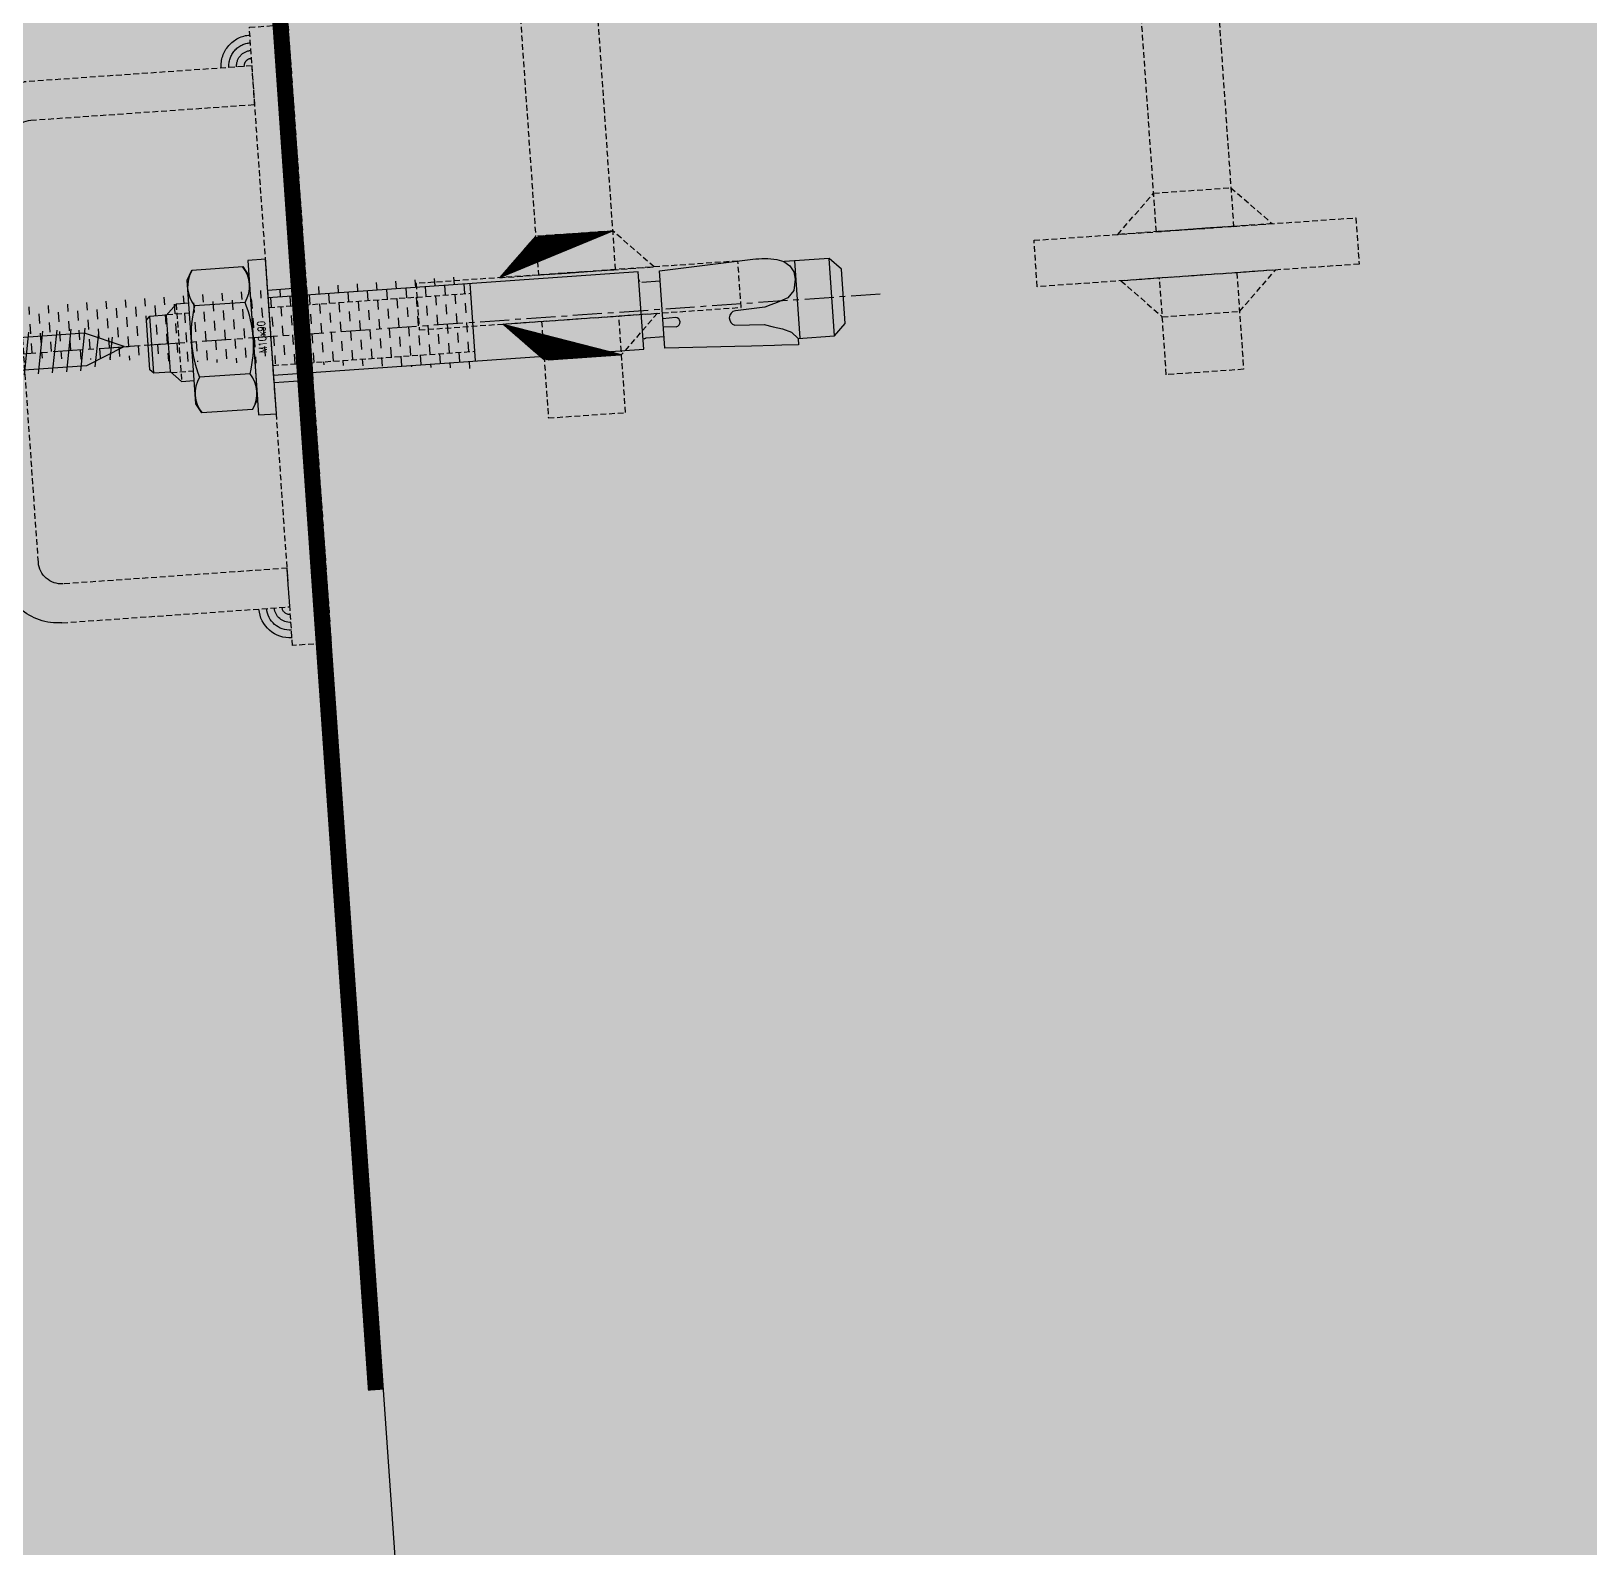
# Model space of a CAD drawing. Header units: millimetres. Extents: x 306 to 836129804, y -168137 to 818603917.
# Drawn here: x 834507962.8 to 834508163.9, y 817984030.9 to 817984226.5 of the extents above; entities that cross this region are included whole.
import ezdxf
from ezdxf.enums import TextEntityAlignment as Align

# ---------------------------------------------------------------- set-up
doc = ezdxf.new("R2010")
doc.units = ezdxf.units.MM
doc.header["$LTSCALE"] = 3
for name, pattern in [('ACAD_ISO03W100', [30, 12, -18]), ('CENTER', [2, 1.25, -0.25, 0.25, -0.25]), ('DASHED', [0.75, 0.5, -0.25]), ('HIDDEN', [0.375, 0.25, -0.125]), ('HIDDEN2', [4.762499999999999, 3.175, -1.5875])]:
    doc.linetypes.add(name, pattern=pattern)
doc.layers.get('Defpoints').update_dxf_attribs({"color": 32})
for name, color, linetype in [('_LTC', 251, 'Continuous'), ('EXTRUSION-V', 251, 'Continuous'), ('FASTENER', 251, 'Continuous'), ('INSUL', 8, 'HIDDEN'), ('STEEL', 251, 'Continuous'), ('STEEL-V', 251, 'Continuous')]:
    doc.layers.add(name, color=color, linetype=linetype)
doc.layers.add('Eva-New', color=1, linetype='ACAD_ISO03W100', lineweight=18)
doc.layers.add('Hatch (LTC&CB)', color=252, linetype='Continuous', lineweight=35)
doc.styles.add('ROMANS', font='ROMANS.shx', dxfattribs={"width": 0.8})
pattern_1 = [(134.9999999999999, (-12847.56279321876, 658.7580795530703), (-0.3682847818679936, -0.3682847818679933), [])]
pattern_2 = [(45.00000000000007, (12847.56279321876, 658.7580795530703), (0.3682847818679936, -0.3682847818679933), [])]

# ---------------------------------------------------------------- blocks, each defined once
blk = doc.blocks.new('A$C68B33BB8')
at = {"layer": 'FASTENER', "linetype": 'HIDDEN'}
h = blk.add_hatch(dxfattribs=at)
h.set_pattern_fill('ANSI31', color=256, scale=0.1666666666666667, angle=360, style=0)
h.set_pattern_definition([(134.9999999999999, (-12847.56279321879, 733.2580795530557), (-0.3682847818679936, -0.3682847818679933), [])])
edge = h.paths.add_edge_path()
edge.add_line((-50, 80.50000011920929), (-30, 80.50000011920929))
edge.add_line((-30, 80.50000011920929), (-35, 85.50000011920929))
edge.add_line((-35.00000011920929, 85.50000011920929), (-45.00000011920929, 85.50000011920929))
edge.add_line((-45, 85.5), (-50, 80.5))
h = blk.add_hatch(dxfattribs=at)
h.set_pattern_fill('ANSI31', color=256, scale=0.1666666666666667, angle=360, style=0)
h.set_pattern_definition([(45.00000000000007, (12847.56279321879, 733.2580795530557), (0.3682847818679936, -0.3682847818679933), [])])
edge = h.paths.add_edge_path()
edge.add_line((50, 80.50000011920929), (30, 80.50000011920929))
edge.add_line((30, 80.5), (35, 85.5))
edge.add_line((35, 85.50000011920929), (45, 85.50000011920929))
edge.add_line((45.00000011920929, 85.50000011920929), (50.00000011920929, 80.50000011920929))
h = blk.add_hatch(dxfattribs=at)
h.set_pattern_fill('ANSI31', color=256, scale=0.1666666666666667, angle=360, style=0)
h.set_pattern_definition([(225, (-12847.56279321879, -578.258079553194), (-0.3682847818679936, 0.3682847818679933), [])])
edge = h.paths.add_edge_path()
edge.add_line((-50, 74.50000011920929), (-30, 74.50000011920929))
edge.add_line((-30, 74.50000011920929), (-35, 69.5000001192093))
edge.add_line((-35, 69.5), (-45, 69.5))
edge.add_line((-45.00000011920929, 69.50000011920929), (-50.00000011920929, 74.50000011920928))
h = blk.add_hatch(dxfattribs=at)
h.set_pattern_fill('ANSI31', color=256, scale=0.1666666666666667, angle=360, style=0)
h.set_pattern_definition([(315.0000000000001, (12847.56279321879, -578.258079553194), (0.3682847818679936, 0.3682847818679933), [])])
edge = h.paths.add_edge_path()
edge.add_line((50, 74.5), (30, 74.5))
edge.add_line((30, 74.50000011920929), (35, 69.5000001192093))
edge.add_line((35, 69.50000011920929), (45, 69.50000011920929))
edge.add_line((45, 69.50000011920929), (50, 74.50000011920928))
h = blk.add_hatch(dxfattribs=at)
h.set_pattern_fill('ANSI31', color=256, scale=0.1666666666666667, angle=360, style=0)
h.set_pattern_definition(pattern_1)
edge = h.paths.add_edge_path()
edge.add_line((-50, 6.00000011920929), (-30.00000000000001, 6.00000011920929))
edge.add_line((-30, 6.00000011920929), (-35, 11.00000011920929))
edge.add_line((-35, 11.00000011920929), (-44.99999999999999, 11.00000011920929))
edge.add_line((-45, 11), (-50, 6))
h = blk.add_hatch(dxfattribs=at)
h.set_pattern_fill('ANSI31', color=256, scale=0.1666666666666667, angle=360, style=0)
h.set_pattern_definition(pattern_1)
edge = h.paths.add_edge_path()
edge.add_line((-50, 6.00000011920929), (-30.00000000000001, 6.00000011920929))
edge.add_line((-30, 6.00000011920929), (-35, 11.00000011920929))
edge.add_line((-35, 11.00000011920929), (-44.99999999999999, 11.00000011920929))
edge.add_line((-45, 11), (-50, 6))
h = blk.add_hatch(dxfattribs=at)
h.set_pattern_fill('ANSI31', color=256, scale=0.1666666666666667, angle=360, style=0)
h.set_pattern_definition(pattern_1)
edge = h.paths.add_edge_path()
edge.add_line((-50, 6.00000011920929), (-30.00000000000001, 6.00000011920929))
edge.add_line((-30, 6.00000011920929), (-35, 11.00000011920929))
edge.add_line((-35, 11.00000011920929), (-44.99999999999999, 11.00000011920929))
edge.add_line((-45, 11), (-50, 6))
h = blk.add_hatch(dxfattribs=at)
h.set_pattern_fill('ANSI31', color=256, scale=0.1666666666666667, angle=360, style=0)
h.set_pattern_definition(pattern_1)
edge = h.paths.add_edge_path()
edge.add_line((-50, 6.00000011920929), (-30.00000000000001, 6.00000011920929))
edge.add_line((-30, 6.00000011920929), (-35, 11.00000011920929))
edge.add_line((-35, 11.00000011920929), (-44.99999999999999, 11.00000011920929))
edge.add_line((-45, 11), (-50, 6))
h = blk.add_hatch(dxfattribs=at)
h.set_pattern_fill('ANSI31', color=256, scale=0.1666666666666667, angle=360, style=0)
h.set_pattern_definition(pattern_2)
edge = h.paths.add_edge_path()
edge.add_line((50, 6), (30.00000000000001, 6))
edge.add_line((29.99999988079071, 6), (34.99999988079071, 11))
edge.add_line((34.99999988079071, 11.00000011920929), (44.9999998807907, 11.00000011920929))
edge.add_line((45.00000011920929, 11), (50.00000011920929, 6))
h = blk.add_hatch(dxfattribs=at)
h.set_pattern_fill('ANSI31', color=256, scale=0.1666666666666667, angle=360, style=0)
h.set_pattern_definition(pattern_2)
edge = h.paths.add_edge_path()
edge.add_line((50, 6), (30.00000000000001, 6))
edge.add_line((29.99999988079071, 6), (34.99999988079071, 11))
edge.add_line((34.99999988079071, 11.00000011920929), (44.9999998807907, 11.00000011920929))
edge.add_line((45.00000011920929, 11), (50.00000011920929, 6))
h = blk.add_hatch(dxfattribs=at)
h.set_pattern_fill('ANSI31', color=256, scale=0.1666666666666667, angle=360, style=0)
h.set_pattern_definition(pattern_2)
edge = h.paths.add_edge_path()
edge.add_line((50, 6), (30.00000000000001, 6))
edge.add_line((29.99999988079071, 6), (34.99999988079071, 11))
edge.add_line((34.99999988079071, 11.00000011920929), (44.9999998807907, 11.00000011920929))
edge.add_line((45.00000011920929, 11), (50.00000011920929, 6))
h = blk.add_hatch(dxfattribs=at)
h.set_pattern_fill('ANSI31', color=256, scale=0.1666666666666667, angle=360, style=0)
h.set_pattern_definition(pattern_2)
edge = h.paths.add_edge_path()
edge.add_line((50, 6), (30.00000000000001, 6))
edge.add_line((29.99999988079071, 6), (34.99999988079071, 11))
edge.add_line((34.99999988079071, 11.00000011920929), (44.9999998807907, 11.00000011920929))
edge.add_line((45.00000011920929, 11), (50.00000011920929, 6))
at = {"layer": 'STEEL-V'}
h = blk.add_hatch(dxfattribs=at)
h.set_pattern_fill('STEEL', color=256, scale=100, angle=180, style=0)
h.set_pattern_definition([(225, (-2500.515993843798, 73253.76158441306), (8.838834764831839, -8.838834764831846), []), (225, (-2500.515993843798, 73247.51158441306), (8.838834764831839, -8.838834764831846), [])])
edge = h.paths.add_edge_path()
edge.add_line((-75, 6), (75, 6))
edge.add_line((75, 6), (75, -1.091482459969484e-11))
edge.add_line((75, 1.192092895507812e-07), (-75, 1.192202034872025e-07))
edge.add_line((-75, 1.192092895507812e-07), (-75, 6.00000011920929))
at = {"linetype": 'DASHED'}
for p, q in [((-34.99999988079071, 8.385792255401611), (-35, 8.099999904632568)), ((-34.99999988079071, 8.385792255401611), (-35, 8.099999904632568)), ((35, 8.385792255401611), (35, 8.099999904632568)), ((35, 8.385792255401611), (35, 8.099999904632568)), ((-33, 6.437231183052063), (-45, 6.437231302261353)), ((32.99999988079071, 6.437231183052063), (44.99999988079071, 6.437231183052063))]:
    blk.add_line(p, q, dxfattribs=at)
at = {"layer": 'FASTENER', "linetype": 'HIDDEN'}
for points in [[(-45, 80.50000011920929), (-45, 93), (-35.00000011920929, 93), (-34.99999988079071, 80.5)], [(45, 80.50000011920929), (45, 93.00000011920929), (35, 93.00000011920929), (35, 80.5)]]:
    blk.add_lwpolyline(points, dxfattribs=at)
for points in [[(-50, 80.50000011920929), (-30, 80.50000011920929), (-35.00000011920929, 85.50000011920929), (-45, 85.5)], [(50, 80.50000011920929), (30, 80.5), (35, 85.50000011920929), (45.00000011920929, 85.50000011920929)], [(-19.16666674613953, 80.5), (-19.16666674613953, 74.5), (-60.83333325386047, 74.5), (-60.83333337306976, 80.5)], [(19.16666674613953, 80.50000011920929), (19.16666662693024, 74.50000011920929), (60.83333337306976, 74.50000011920929), (60.83333337306976, 80.50000011920929)], [(-50, 74.50000011920929), (-30, 74.50000011920929), (-35, 69.5), (-45.00000011920929, 69.50000011920929)], [(-45, 74.5), (-35, 74.5), (-35, 3.00000011920929), (-45, 3.00000011920929)], [(50, 74.5), (30, 74.50000011920929), (35, 69.50000011920929), (45, 69.50000011920929)], [(45.00000011920929, 74.50000011920929), (34.99999988079071, 74.50000011920929), (35, 3), (45, 3.00000011920929)], [(-50, 6.00000011920929), (-30, 6.00000011920929), (-35, 11.00000011920929), (-45, 11)], [(-50, 6.00000011920929), (-30, 6.00000011920929), (-35, 11.00000011920929), (-45, 11)], [(-50, 6.00000011920929), (-30, 6.00000011920929), (-35, 11.00000011920929), (-45, 11)], [(-50, 6.00000011920929), (-30, 6.00000011920929), (-35, 11.00000011920929), (-45, 11)], [(50, 6), (29.99999988079071, 6), (34.99999988079071, 11.00000011920929), (45.00000011920929, 11)], [(50, 6), (29.99999988079071, 6), (34.99999988079071, 11.00000011920929), (45.00000011920929, 11)], [(50, 6), (29.99999988079071, 6), (34.99999988079071, 11.00000011920929), (45.00000011920929, 11)], [(50, 6), (29.99999988079071, 6), (34.99999988079071, 11.00000011920929), (45.00000011920929, 11)]]:
    blk.add_lwpolyline(points, close=True, dxfattribs=at)
at = {"layer": 'STEEL'}
blk.add_lwpolyline([(-75, 1.192092895507812e-07), (75, 1.192092895507812e-07), (75, 6), (-75, 6)], close=True, dxfattribs=at)
blk = doc.blocks.new('N12PH')
at = {"linetype": 'ByBlock'}
blk.add_lwpolyline([(-5.400000000000091, 0), (5.400000000000091, 0), (5.400000000000091, 1.200000000000728, 0.414213562373095), (3.420000000000073, 3.180000000000291), (-3.419999999999618, 3.180000000000291, 0.414213562373097), (-5.400000000000091, 1.200000000000728)], format="xyb", close=True, dxfattribs=at)
at = {"linetype": 'HIDDEN2'}
blk.add_lwpolyline([(-0.849999999999909, 1.219999999999345), (0.849999999999909, 1.219999999999345), (0.849999999999909, 3.180000000000291), (-0.849999999999909, 3.180000000000291)], close=True, dxfattribs=at)
blk = doc.blocks.new('N12P25')
at = {"linetype": 'ByBlock'}
for p, q in [((1.836051888612474, -2.730000000002292), (0.8733065739438644, 2.729999999997744)), ((3.663819790006983, -2.730000000002292), (2.701074475338373, 2.729999999997744)), ((5.491587691401492, -2.730000000002292), (4.528842376732882, 2.729999999997744)), ((5.491587691401492, -2.730000000002292), (4.528842376732882, 2.729999999997744)), ((7.319355592796001, -2.730000000002292), (6.356610278127391, 2.729999999997744)), ((9.14712349419051, -2.730000000002292), (8.1843781795219, 2.729999999997744)), ((10.97489139558502, -2.730000000002292), (10.01214608091641, 2.729999999997744)), ((12.80265929697907, -2.730000000002292), (11.83991398231092, 2.729999999997744)), ((14.63042719837358, -2.730000000002292), (13.66768188370543, 2.729999999997744)), ((16.45819509976809, -2.730000000002292), (15.49544978509994, 2.729999999997744)), ((18.2859630011626, -2.730000000002292), (17.32321768649444, 2.729999999997744)), ((20.11373090255711, -2.730000000002292), (19.1509855878885, 2.729999999997744)), ((21.81736324269605, -2.025992248286457), (21.04618563257236, 2.3475733117034)), ((23.51994324420912, -1.316016387655509), (23.01901221963453, 1.524904624898227))]:
    blk.add_line(p, q, dxfattribs=at)
at = {"linetype": 'CENTER'}
blk.add_line((-8.179999999999836, -2.273736754432321e-12), (30, -2.728484105318785e-12), dxfattribs=at)
at = {"linetype": 'ByBlock'}
blk.add_lwpolyline([(20, -2.08500000000231), (0, -2.08500000000231), (0, 2.084999999997763), (20.00000000000045, 2.084999999997763), (25, -2.273736754432321e-12)], close=True, dxfattribs=at)
at = {"linetype": 'ByBlock', "rotation": 90}
blk.add_blockref('N12PH', (0, -2.273736754432321e-12), dxfattribs=at)
at = {"layer": 'Defpoints', "style": 'ROMANS', "width": 0.8000000000000111}
blk.add_text('N12P25', height=1.5, dxfattribs=at).set_placement((0, 0), align=Align.MIDDLE_LEFT)
blk = doc.blocks.new('HSA_M10x90')
at = {"linetype": 'HIDDEN'}
for p, q in [((-11.92000000000007, 5), (-11.92000000000007, -5)), ((-13.17000000000007, 3.75), (-10.29999999999995, 3.75)), ((0, 3.75), (26.09999799999992, 3.75)), ((-13.16999999999984, -3.75), (-10.29999999999995, -3.75)), ((0, -3.75), (26.09999799999992, -3.75))]:
    blk.add_line(p, q, dxfattribs=at)
at = {"linetype": 'ByBlock'}
for p, q in [((-3.034013676289077, 4.618802153517323), (-9.565986323710833, 4.618802153517323)), ((26.09999799999992, 5), (26.09999799999992, -5)), ((72.59999799999993, -4.999240000000098), (72.59999799999993, 4.999229999999896)), ((-15.40000000000009, -3.700000000000045), (-15.40000000000009, 3.700000000000045)), ((50.63194499999986, 3.602999999999951), (48.28289599999993, 3.602999999999951)), ((50.63194499999986, -3.60301000000004), (48.28289599999993, -3.60301000000004)), ((-3.034013676289077, -4.618802153516753), (-9.565986323710833, -4.618802153516753))]:
    blk.add_line(p, q, dxfattribs=at)
at = {"linetype": 'CENTER'}
blk.add_line((-20.90000000000009, 0), (79.0999979999999, 0), dxfattribs=at)
at = {"linetype": 'ByBlock'}
for points in [[(-2.299999999999954, -7.999999999999886), (-3.014531179816232, -9.237604307033848), (-9.585468820183674, -9.237604307033735), (-10.29999999999995, -7.999999999999886), (-10.29999999999995, 8.000000000000341), (-9.585468820183674, 9.237604307034188), (-3.014531179816232, 9.237604307034305), (-2.299999999999954, 8.000000000000341)], [(0, 10.00000000000034), (-2.299999999999954, 10.00000000000034), (-2.299999999999954, -9.999999999999657), (0, -9.999999999999657)]]:
    blk.add_lwpolyline(points, close=True, dxfattribs=at)
for points in [[(-9.565986323710833, 9.237604307034305, 0.3178372451957957), (-9.565986323710833, 4.618802153517094, 0.1589186225979109), (-9.565986323710833, -4.618802153516867, 0.3178372451957848), (-9.565986323710833, -9.237604307033735)], [(-3.034013676289077, -9.237604307033848, 0.3178372451957894), (-3.034013676289077, -4.618802153516867, 0.1589186225979109), (-3.034013676289077, 4.618802153517094, 0.3178372451957957), (-3.034013676289077, 9.237604307034305)], [(60.05526630423878, -0.8819251309720357, 0.8099489831576443), (59.86648500000001, -2.720250000000078), (63.62715200000002, -2.917339999999967), (64.7810219999999, -3.283610000000066), (65.98049599999989, -3.648650000000087), (67.11139000000001, -4.145230000000083), (67.91076399999997, -5.03401000000008), (67.86816499999986, -5.846859999999992), (65.72339399999987, -5.747600000000035), (64.80653299999993, -5.705170000000066), (61.82759899999997, -5.567300000000046), (59.65027799999985, -5.466530000000034), (50.63194499999986, -5.049150000000053), (50.63194499999986, 4.957310000000006), (62.75155299999983, 5.592469999999933, -0.0624731986651025), (65.85492376824868, 5.367314010013046), (66.73061399999983, 5.04693999999995), (67.47493499999996, 4.425889999999981), (67.91947299999994, 3.586979999999925), (68.0361539999999, 2.6414299999999), (67.77065399999992, 1.197379999999952), (66.93579499999987, 0.3110100000000102), (65.53522799999996, -0.204050000000052), (64.69573500000001, -0.4373500000000377), (63.87699399999997, -0.6816400000000158), (60.05526699999997, -0.8819300000000112)], [(52.30700079918278, -2.414911857960419, 0.8601669672785011), (52.30700079278062, -1.19220814107166)]]:
    blk.add_lwpolyline(points, format="xyb", dxfattribs=at)
for points in [[(-10.29999999999995, 5), (-11.92000000000007, 5), (-13.29999999999995, 3.620000000000345), (-13.29999999999972, -3.620000000000118), (-11.92000000000007, -4.999999999999886), (-10.29999999999995, -5)], [(0, -5), (47.89946099999997, -5), (47.89946099999997, 5), (0, 5)], [(67.888551, -4.999240000000098), (72.59999799999993, -4.999240000000098), (74.0999979999999, -3.499240000000098), (74.0999979999999, 3.499229999999897), (72.59999799999993, 4.999229999999896), (66.81088499999987, 4.999229999999896)], [(68.11203899999987, 4.999229999999896), (68.11203899999987, -4.999240000000098)], [(-13.29999999999995, -3.700000000000045), (-15.40000000000009, -3.700000000000045), (-15.90000000000009, -3.200000000000045), (-15.90000000000009, 3.200000000000045), (-15.40000000000009, 3.700000000000045), (-13.29999999999995, 3.700000000000045)], [(52.30700099999989, -1.192210000000045), (50.63194499999986, -1.279989999999997)], [(52.30700099999989, -2.414909999999963), (50.63194499999986, -2.327130000000011)]]:
    blk.add_lwpolyline(points, dxfattribs=at)
for centre, start, end in [((48.28289599999993, 3.986440000000015), 180, 270), ((48.28289599999993, -3.986440000000015), 90, 180)]:
    blk.add_arc(centre, 0.38343558, start, end, dxfattribs=at)
at = {"layer": 'Defpoints', "linetype": 'ByBlock', "style": 'ROMANS', "width": 0.8}
blk.add_text('M10x90', height=1, rotation=90, dxfattribs=at).set_placement((-1.149999999999863, 3.411e-13), align=Align.MIDDLE)
blk = doc.blocks.new('Weather screen-01')
at = {"layer": 'EXTRUSION-V'}
h = blk.add_hatch(dxfattribs=at)
h.set_pattern_fill('DASH', color=256, scale=9.999999999999998, angle=-1.272221872585407e-14, style=0)
h.set_pattern_definition([(7.951386703658793e-16, (21011.88238608837, -18999.97957026958), (1.25, 1.25), [1.25, -1.25])])
h.paths.add_polyline_path([(-73.99999988079071, -1.192092895507812e-07), (-86, -1.192092895507812e-07), (-86, -5), (-74, -5.00000011920929)])
blk.add_lwpolyline([(-120, -5.00000011920929), (-39.99999988079071, -5.00000011920929), (-40, -1.192092895507812e-07), (-119.9999998807907, -1.192092895507812e-07)], close=True)
blk.add_lwpolyline([(-106.9999998807907, -36.99787080287933), (-53, -36.99787080287933, 0.414213562373095), (-50, -33.99787068367004), (-50, -5), (-45, -5.00000011920929), (-45, -34.49787080287933, -0.414213562373095), (-52.49999988079071, -41.99787080287933), (-107.5000001192093, -41.99787068367004, -0.414213562373095), (-115, -34.49787068367004), (-114.9999998807907, -5), (-110, -5.00000011920929), (-109.9999998807907, -33.99787068367004, 0.414213562373095)], format="xyb", close=True)
for centre, radius, start, end in [((-114.9999998807907, -5), 4.000000000000814, 180, 270), ((-114.9999998807907, -5), 3.000000000000814, 180, 270), ((-114.9999998807907, -5), 3.000000000000814, 180, 270), ((-114.9999998807907, -5), 2.000000000000814, 180, 270), ((-114.9999998807907, -5), 1.000000000000814, 180, 270), ((-45, -5.00000011920929), 4.000000000000814, 270, 0), ((-45, -5.00000011920929), 3.000000000000814, 270, 0), ((-45, -5.00000011920929), 2.000000000000814, 270, 0), ((-45, -5.00000011920929), 3.000000000000814, 270, 0), ((-45, -5.00000011920929), 1.000000000000814, 270, 0)]:
    blk.add_arc(centre, radius, start, end)
blk.add_lwpolyline([(-73.99999988079071, -1.192092895507812e-07), (-86, -1.192092895507812e-07), (-86, -5), (-74, -5.00000011920929)], close=True, dxfattribs=at)
at = {"layer": 'FASTENER', "xscale": -0.9999999999999999, "rotation": 270}
blk.add_blockref('HSA_M10x90', (-80, -5.00000011920929), dxfattribs=at)
at = {"layer": 'FASTENER', "rotation": 90}
blk.add_blockref('N12P25', (-80, -48.99787068367004), dxfattribs=at)
blk = doc.blocks.new('Double Door EWS4.1 - Type 1')
at = {"layer": 'INSUL', "linetype": 'HIDDEN', "const_width": 1.999999999999999}
blk.add_lwpolyline([(-64872.4219481945, 15138.35233080387), (-65089.05994808674, 15138.35494089127)], dxfattribs=at)
at = {"layer": 'INSUL', "rotation": 270}
blk.add_blockref('A$C68B33BB8', (-65089.05994808674, 15214.35489332676), dxfattribs=at)
at = {"layer": 'INSUL', "xscale": -0.9999999999999997}
blk.add_blockref('Weather screen-01', (-65089.05994832516, 15139.35489332676), dxfattribs=at)
blk = doc.blocks.new('FAC-00-0')
at = {"layer": '_LTC'}
blk.add_line((834509659.7418196, 817960427.0293779), (834506006.9312543, 818012678.9859269), dxfattribs=at)
blk.add_line((834509659.7418196, 817960427.0293779), (834506006.9312543, 818012678.9859269), dxfattribs=at)
at = {"layer": '_LTC', "rotation": 273.998908431359}
blk.add_blockref('Double Door EWS4.1 - Type 1', (834497429.7791212, 817918280.8848194, 1.396983861923218e-06), dxfattribs=at)

msp = doc.modelspace()

# ---------------------------------------------------------------- hatches: boundary and pattern name
at = {"layer": 'Hatch (LTC&CB)', "ltscale": 0.5}
h = msp.add_hatch(color=256, dxfattribs=at)
h.dxf.hatch_style = 1
h.paths.add_polyline_path([(834513554.2875786, 817967164.184733), (834513136.0010567, 817973147.5986885), (834516444.2460145, 817973378.8703827), (834516862.5325388, 817967395.4564129)])
edge = h.paths.add_edge_path()
edge.add_line((834574531.2963331, 818045981.8457801), (834554099.929931, 818044553.5366205))
edge.add_line((834554099.929931, 818044553.5366205), (834551123.8228455, 818044183.8080285))
edge.add_line((834551123.8228455, 818044183.8080285), (834548209.0206542, 818043477.5243225))
edge.add_line((834548209.0206542, 818043477.5243225), (834545391.3720644, 818042450.0201086))
edge.add_line((834545391.3720644, 818042450.0201086), (834542706.1556592, 818041114.1603316))
edge.add_line((834542706.1556592, 818041114.1603316), (834540186.9918953, 818039486.6707257))
edge.add_line((834540186.9918953, 818039486.6707257), (834537891.0747983, 818037557.0067935))
edge.add_line((834537891.0747983, 818037557.0067935), (834535879.1420094, 818035334.0248597))
edge.add_line((834535879.1420094, 818035334.0248597), (834535855.3944789, 818035294.2675608))
edge.add_line((834535855.3944789, 818035294.2675608), (834532032.6782387, 818042572.4388088))
edge.add_line((834532032.6782387, 818042572.4388088), (834531164.0984614, 818043800.1153567))
edge.add_line((834531164.0984614, 818043800.1153567), (834530021.2562451, 818044771.3886445))
edge.add_line((834530021.2562451, 818044771.3886445), (834528673.237675, 818045435.2700317))
edge.add_line((834528673.237675, 818045435.2700317), (834527205.3850749, 818045748.6568446))
edge.add_line((834527205.3850749, 818045748.6568446), (834506196.3506466, 818045615.4155988))
edge.add_arc((834506271.1753964, 818044617.8358235), 1000.382002588579, 94.28951124117238, 184.8385578105567)
edge.add_line((834505274.3584335, 818044533.4551773), (834507175.0349003, 818017345.0717123))
edge.add_arc((834508006.2233039, 818017538.0693862), 853.3008053756253, 193.0721449834389, 241.7750472788793)
edge.add_line((834507602.6678852, 818016786.2281208), (834508069.1239861, 818016499.3412285))
edge.add_line((834508069.1239861, 818016499.3412285), (834506033.0790353, 818013635.890324))
edge.add_arc((834507255.7232584, 818012765.1948972), 1500.989481160123, 144.5437625065404, 184.7118367485428)
edge.add_line((834505759.8064644, 818012641.8970132), (834510574.8280377, 817943764.9910301))
edge.add_arc((834512461.4285563, 817944222.0794972), 1941.182985577997, 193.6192718619657, 275.7769527828718)
edge.add_line((834512656.820462, 817942290.75524), (834514135.0129817, 817942432.7829566))
edge.add_line((834514135.0129817, 817942432.7829566), (834515639.5898061, 817942609.6817144))
edge.add_line((834515639.5898061, 817942609.6817144), (834517125.2230971, 817942816.5733008))
edge.add_line((834517125.2230971, 817942816.5733008), (834518606.1282966, 817943054.9641434))
edge.add_line((834518606.1282966, 817943054.9641434), (834520081.6376159, 817943324.7467438))
edge.add_line((834520081.6376159, 817943324.7467438), (834521550.6787682, 817943623.4372313))
edge.add_line((834521550.6787682, 817943623.4372313), (834523003.1909853, 817943997.2323029))
edge.add_line((834523003.1909853, 817943997.2323029), (834524434.6779621, 817944444.8476892))
edge.add_line((834524434.6779621, 817944444.8476892), (834525841.3906198, 817944965.1110799))
edge.add_line((834525841.3906198, 817944965.1110799), (834527219.6447655, 817945556.6599009))
edge.add_line((834527219.6447655, 817945556.6599009), (834528566.4663409, 817946218.3362625))
edge.add_line((834528566.4663409, 817946218.3362625), (834529949.1975069, 817946963.0067956))
edge.add_line((834529949.1975069, 817946963.0067956), (834530025.4386841, 817945888.6557508))
edge.add_line((834530025.4386841, 817945888.6557508), (834530524.2280539, 817945923.5249519))
edge.add_line((834530524.2280539, 817945923.5249519), (834531068.3343124, 817946109.8721913))
edge.add_line((834531068.3343124, 817946109.8721913), (834531037.8571603, 817946545.8476382))
edge.add_line((834531037.8571603, 817946545.8476382), (834533865.2576491, 817946000.0480125))
edge.add_line((834533865.2576491, 817946000.0480125), (834536130.1011477, 817945599.4485525))
edge.add_line((834536130.1011477, 817945599.4485525), (834538400.1908902, 817945229.7315427))
edge.add_line((834538400.1908902, 817945229.7315427), (834540675.1291097, 817944891.1253359))
edge.add_line((834540675.1291097, 817944891.1253359), (834542954.494443, 817944583.7301323))
edge.add_line((834542954.494443, 817944583.7301323), (834545237.8685557, 817944307.6853015))
edge.add_line((834545237.8685557, 817944307.6853015), (834547578.8128494, 817944055.8657025))
edge.add_line((834547578.8128494, 817944055.8657025), (834549775.2120743, 817943852.7193749))
edge.add_line((834549775.2120743, 817943852.7193749), (834552166.6682281, 817943704.7044293))
edge.add_line((834552166.6682281, 817943704.7044293), (834554408.0140736, 817943602.5051898))
edge.add_line((834554408.0140736, 817943602.5051898), (834556706.8720335, 817943525.9335827))
edge.add_line((834556706.8720335, 817943525.9335827), (834559062.7525511, 817943492.2506982))
edge.add_line((834559062.7525511, 817943492.2506982), (834561264.7959542, 817943499.6060555))
edge.add_line((834561264.7959542, 817943499.6060555), (834563662.805802, 817943545.8192695))
edge.add_line((834563662.805802, 817943545.8192695), (834565905.0821311, 817943629.5407001))
edge.add_line((834565905.0821311, 817943629.5407001), (834568202.2235788, 817943747.6000468))
edge.add_line((834568202.2235788, 817943747.6000468), (834570497.1715583, 817943902.4870338))
edge.add_line((834570497.1715583, 817943902.4870338), (834572789.3424196, 817944094.1622797))
edge.add_line((834572789.3424196, 817944094.1622797), (834575076.8880951, 817944322.4462694))
edge.add_line((834575076.8880951, 817944322.4462694), (834577358.8485965, 817944599.7346953))
edge.add_arc((834577188.4102644, 817949142.5459951), 4546.007449470469, 272.1486296327768, 348.0754999770829)
edge.add_line((834581636.318153, 817948203.238194), (834581931.6191186, 817949988.7878709))
edge.add_line((834581931.6191186, 817949988.7878709), (834582222.8927813, 817952167.7077127))
edge.add_line((834582222.8927813, 817952167.7077127), (834582444.6448697, 817954354.4007571))
edge.add_line((834582444.6448697, 817954354.4007571), (834582596.7161981, 817956553.5893033))
edge.add_line((834582596.7161981, 817956553.5893033), (834582678.7199463, 817958758.7008262))
edge.add_line((834582678.7199463, 817958758.7008262), (834582689.6004196, 817961000.6853927))
edge.add_line((834582689.6004196, 817961000.6853927), (834582627.8349453, 817963239.9127623))
edge.add_line((834582627.8349453, 817963239.9127623), (834582495.0484269, 817965475.7417142))
edge.add_line((834582495.0484269, 817965475.7417142), (834582352.0371794, 817967521.4644701))
edge.add_line((834582352.0371794, 817967521.4644701), (834582377.3017465, 817967501.2573416))
edge.add_line((834582377.3017465, 817967501.2573416), (834583280.4098197, 817967592.3724535))
edge.add_line((834583280.4098197, 817967592.3724535), (834582885.6743841, 817972682.2829502))
edge.add_line((834582885.6743841, 817972682.2829502), (834582550.7585597, 817977040.087476))
edge.add_line((834582550.7585597, 817977040.087476), (834582280.7159691, 817980552.6941899))
edge.add_line((834582280.7159691, 817980552.6941899), (834582016.0826895, 817983880.3056784))
edge.add_line((834582016.0826895, 817983880.3056784), (834581737.2924131, 817986867.2783637))
edge.add_line((834581737.2924131, 817986867.2783637), (834581397.7587786, 817990004.3583491))
edge.add_line((834581397.7587786, 817990004.3583491), (834578831.2786306, 818011297.8700217))
edge.add_line((834578831.2786306, 818011297.8700217), (834578649.3672444, 818012963.5483121))
edge.add_line((834578649.3672444, 818012963.5483121), (834576771.549405, 818039832.1183864))
edge.add_line((834576771.549405, 818039832.1183864), (834576279.8499508, 818039797.7448243))
edge.add_line((834576279.8499508, 818039797.7448243), (834575932.169804, 818044771.1641917))
edge.add_arc((834574629.9863018, 818044680.2268811), 1305.354920261004, 3.994735601767179, 94.33592376376863)

# ---------------------------------------------------------------- next in the draw order: block references
msp.add_blockref('FAC-00-0', (0, 0))

# ---------------------------------------------------------------- next in the draw order: hatches: boundary and pattern name
at = {"layer": 'Eva-New', "linetype": 'Continuous', "ltscale": 0.01}
h = msp.add_hatch(dxfattribs=at)
h.set_pattern_fill('ANSI31', color=8, scale=350, angle=4)
h.set_pattern_definition([(49, (0, 0), (-838.6710210225554, 729.0455959657013), [])])
edge = h.paths.add_edge_path()
edge.add_arc((834611513.5385946, 818068145.3264505), 14099.99999968531, 55.19002574308559, 154.5596091027724)
edge.add_line((834598780.7776825, 818074202.2893481), (834595240.3911003, 818066761.4558462))
edge.add_arc((834589822.417787, 818069339.3552195), 6000.000000233124, 273.9989064334658, 334.5546563119141, ccw=False)
edge.add_line((834590240.8423903, 818063353.9629304), (834585554.5350056, 818063026.3542768))
edge.add_arc((834584989.6617913, 818071106.6338656), 8099.999998867221, 264.220048196886, 273.9989064322582, ccw=False)
edge.add_line((834584173.925572, 818063047.8142), (834580415.7397891, 818063428.2282544))
edge.add_arc((834579106.5335116, 818050494.3201492), 12999.99999816069, 84.2200481985661, 93.99077919798958)
edge.add_line((834578201.7864021, 818063462.7985727), (834574221.9197499, 818063185.1428037))
edge.add_arc((834573731.4752913, 818070170.6889209), 7002.741628984699, 184.518270925359, 274.0160585979712, ccw=False)
edge.add_arc((834553791.0620614, 818068592.8452796), 13000.0000005708, 4.527501078735133, 25.16518805878682)
edge.add_line((834565557.174624, 818074120.828201), (834563375.7160238, 818078763.9842684))
edge.add_arc((834569692.9588658, 818081779.3520507), 6999.999999030279, 186.261998653722, 205.5162346975632, ccw=False)
edge.add_line((834562734.724241, 818081015.8267443), (834561851.4163579, 818093822.5155479))
edge.add_arc((834568795.7761757, 818094576.8707228), 6985.211880096444, 103.79340942041148, 186.1996435070692, ccw=False)
edge.add_line((834567130.3497419, 818101360.6410463), (834607738.9713905, 818104323.6446342))
edge.add_arc((834606780.3295362, 818117304.0183489), 13015.72495013958, 274.223807264846, 392.8596289379157)
edge.add_arc((834623587.3262396, 818128173.8785237), 6999.999999836902, 183.9989136523716, 212.9539425140163, ccw=False)
edge.add_line((834616604.3686309, 818127685.7156067), (834614554.4666462, 818157541.1841724))
edge.add_line((834614554.4666462, 818157541.1841724), (834608569.0701823, 818157122.7809477))
edge.add_line((834608569.0701823, 818157122.7809477), (834610618.9763948, 818127267.2902491))
edge.add_arc((834623587.3262378, 818128173.8785231), 12999.99999806346, 183.9989136508734, 212.8579348742854)
edge.add_arc((834606785.1724918, 818117301.6086594), 7012.974383020965, -85.87050168941721, 32.994913872568816, ccw=False)
edge.add_line((834607290.1835088, 818110306.8410742), (834542916.4285616, 818105772.5570611))
edge.add_line((834542916.4285616, 818105772.5570611), (834543332.168679, 818099784.931535))
edge.add_line((834543332.168679, 818099784.931535), (834548339.9487058, 818100139.6961751))
edge.add_arc((834548849.6206386, 818093135.5706489), 7022.644791367745, 1.917894415990986, 94.16192873604791, ccw=False)
edge.add_line((834555868.3314306, 818093370.5997602), (834556822.6031799, 818079614.5109141))
edge.add_arc((834565030.3921052, 818080333.9384184), 8239.258156901009, 185.0092761133849, 211.2767633085009)
edge.add_line((834557988.549832, 818076056.3418531), (834560014.6381451, 818071842.7746612))
edge.add_arc((834553704.8687762, 818068780.019501), 7013.81912084653, -83.41200971856142, 25.89188562423311, ccw=False)
edge.add_line((834554509.5567249, 818061812.5137804), (834511331.2743995, 818058806.1397856))
edge.add_arc((834510845.0625758, 818065789.233517), 6999.999999933733, 141.8798806352492, 273.9829049167347, ccw=False)
edge.add_arc((834495100.3448526, 818078140.8887452), 13011.48484009153, 321.889271565979, 363.9966433354928)
edge.add_line((834508080.187521, 818079047.7636253), (834507303.147802, 818090245.0026575))
edge.add_arc((834514286.1054543, 818090733.1649512), 6999.999999943095, 94.21783473311712, 183.9989085377374, ccw=False)
edge.add_line((834513771.2650272, 818097714.206373), (834514324.2611847, 818097754.9889383))
edge.add_line((834514324.2611847, 818097754.9889383), (834515094.2032907, 818097812.2750338))
edge.add_arc((834515888.7804214, 818090839.1162039), 7018.283043878132, 4.391191596629085, 96.50069787772958, ccw=False)
edge.add_line((834522886.4615402, 818091376.4762715), (834523318.1003574, 818085091.4654405))
edge.add_line((834523318.1003574, 818085091.4654405), (834529307.3396509, 818085510.1591995))
edge.add_line((834529307.3396509, 818085510.1591995), (834528870.5492542, 818091758.2633296))
edge.add_arc((834535853.5069062, 818092246.4256233), 6999.999999586337, 93.99890853307471, 183.9989085379415, ccw=False)
edge.add_line((834535365.3446131, 818099229.3832753), (834540639.8020831, 818099596.5330453))
edge.add_line((834540639.8020831, 818099596.5330453), (834540220.7704337, 818105616.323317))
edge.add_line((834540220.7704337, 818105616.323317), (834513376.0995728, 818103738.6078113))
edge.add_arc((834514284.2614373, 818090770.3680685), 13000.00000003277, 94.00586599802176, 183.991117880833)
edge.add_line((834501315.7883602, 818089865.5443004), (834502093.999344, 818078618.6765761))
edge.add_arc((834495110.6965383, 818078135.4768907), 7000.000000828009, -66.13857842422561, 3.9581909098961887, ccw=False)
edge.add_arc((834495110.6965395, 818078135.4768903), 6999.999999981786, 273.99870041279297, 293.8614215680351, ccw=False)
edge.add_line((834495598.8334678, 818071152.5174648), (834484038.0252761, 818070344.3705096))
edge.add_arc((834484944.5652856, 818057376.0172908), 12999.99999985473, 3.998699986240524, 93.99870041178127, ccw=False)
edge.add_line((834497912.918511, 818058282.557204), (834498850.7850932, 818044866.0656179))
edge.add_arc((834505832.5325971, 818045382.0451274), 7000.788031506466, 153.5175844556254, 184.2267069343446, ccw=False)
edge.add_arc((834505831.7802428, 818045382.3021698), 7000.000000506094, 93.9907792036035, 153.5167215738451, ccw=False)
edge.add_line((834505344.6087215, 818052365.3290147), (834578107.7560652, 818057441.656797))
edge.add_arc((834579012.5031768, 818044473.1783768), 12999.99999509848, 84.22004763743712, 93.99077920788699, ccw=False)
edge.add_line((834580321.7095807, 818057407.0864662), (834583663.296837, 818057068.8416442))
edge.add_arc((834584972.5032473, 818070002.7497832), 13000.00004509936, 264.2200476312211, 273.9989064308502)
edge.add_line((834585879.0898904, 818057034.399779), (834609493.5669917, 818058685.2319609))
edge.add_arc((834609981.7373167, 818051702.1557314), 7000.118848462731, -19.364931974248975, 93.99890643048622, ccw=False)
edge.add_arc((834628850.3650681, 818045070.4409646), 13000.00000042529, 160.6350680240969, 183.9989064535735)
edge.add_line((834615882.0151088, 818044163.8543195), (834619634.348526, 817990488.2644923))
edge.add_arc((834610656.2600935, 817989860.627584), 8999.999999519287, -86.01194112060227, 3.998906454734822, ccw=False)
edge.add_line((834611282.1972058, 817980882.4204844), (834602812.2813497, 817980291.9201078))
edge.add_line((834602812.2813497, 817980291.9201078), (834603230.7061716, 817974306.527834))
edge.add_line((834603230.7061716, 817974306.527834), (834611717.6719617, 817974898.2168859))
edge.add_arc((834612343.6090722, 817965920.0097858), 8999.999999977357, 3.8734655887747067, 93.98805886777768, ccw=False)
edge.add_line((834621323.0501077, 817966527.9889727), (834621688.4984579, 817961112.7419763))
edge.add_line((834621688.4984579, 817961112.7419763), (834627673.3989117, 817961529.9934386))
edge.add_line((834627673.3989117, 817961529.9934386), (834621867.801321, 818044576.6440177))
edge.add_arc((834628850.6858916, 818045064.8011855), 6999.926738671702, 160.627157224399, 183.9989083996896, ccw=False)
edge.add_arc((834609980.9204334, 818051699.8431354), 13002.36888268257, 340.6271572335476, 454.0111039654658)
edge.add_line((834609071.4073162, 818064670.3628802), (834607456.5171404, 818064557.3573512))
edge.add_arc((834607170.3486158, 818068550.9500543), 4003.832551789663, 155.6211224779758, 274.0986331619272, ccw=False)
edge.add_line((834603523.5142193, 818070203.6066998), (834604195.8682836, 818071618.3222857))
edge.add_arc((834611513.5386757, 818068145.3264558), 8100.000000027051, 54.14039305783359, 154.6107958035704, ccw=False)
edge.add_arc((834623873.9558088, 818085245.9413723), 13000.02232763516, 234.1403928659832, 234.163197705768)
edge.add_line((834616262.7220054, 818074706.9802988), (834619562.6153525, 818079722.129262))

doc.saveas('drawing.dxf')
